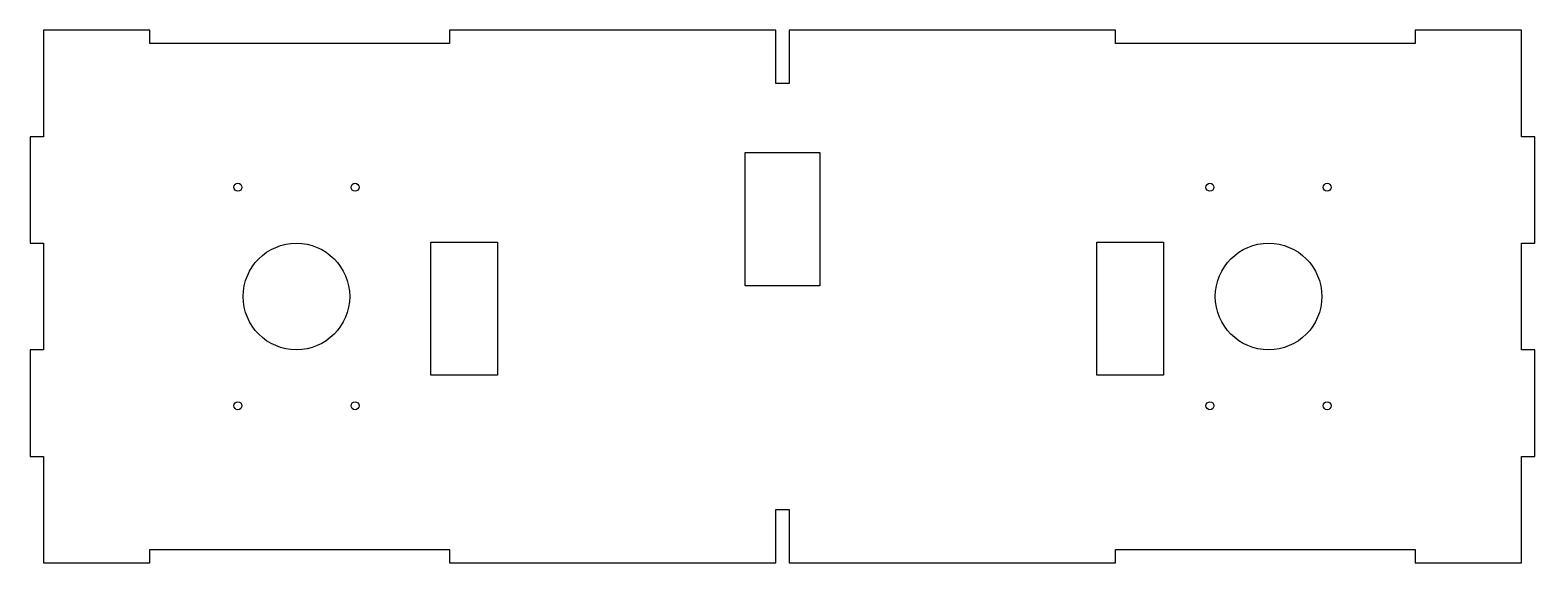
# Model space of a CAD drawing. Header units: millimetres. Extents: x -315 to 250, y -300 to -100.
import ezdxf

# ---------------------------------------------------------------- set-up
doc = ezdxf.new("R2010")
doc.units = ezdxf.units.MM
doc.layers.get('0').update_dxf_attribs({"linetype": 'CONTINUOUS'})

msp = doc.modelspace()

# ---------------------------------------------------------------- linework, layer by layer
for points in [[(-157, -100.01), (-157, -105.01), (-269.5, -105.01), (-269.5, -100.01), (-309.5, -100.01), (-309.5, -140.01), (-314.5, -140.01), (-314.5, -180.01), (-309.5, -180.01), (-309.5, -220.01), (-314.5, -220.01), (-314.5, -260.01), (-309.5, -260.01), (-309.5, -300.01), (-269.5, -300.01), (-269.5, -295.01), (-157, -295.01), (-157, -300.01), (-34.5, -300.01), (-34.5, -280.01), (-29.5, -280.01), (-29.5, -300.01), (93, -300.01), (93, -295.01), (205.5, -295.01), (205.5, -300.01), (245.5, -300.01), (245.5, -260.01), (250.5, -260.01), (250.5, -220.01), (245.5, -220.01), (245.5, -180.01), (250.5, -180.01), (250.5, -140.01), (245.5, -140.01), (245.5, -100.01), (205.5, -100.01), (205.5, -105.01), (93, -105.01), (93, -100.01), (-29.5, -100.01), (-29.5, -120.01), (-34.5, -120.01), (-34.5, -100.01)], [(-46, -146), (-18, -146), (-18, -196), (-46, -196)], [(-138.99, -229.57), (-163.99, -229.57), (-163.99, -179.57), (-138.99, -179.57)], [(86.01, -179.57), (111.01, -179.57), (111.01, -229.57), (86.01, -229.57)]]:
    msp.add_lwpolyline(points, close=True)
for centre, radius in [((-236.5, -159.01), 1.5), ((-192.5, -159.01), 1.5), ((128.5, -159.01), 1.5), ((172.5, -159.01), 1.5), ((-214.5, -200.01), 20), ((150.5, -200.01), 20), ((-236.5, -241.01), 1.5), ((-192.5, -241.01), 1.5), ((128.5, -241.01), 1.5), ((172.5, -241.01), 1.5)]:
    msp.add_circle(centre, radius)

doc.saveas('drawing.dxf')
